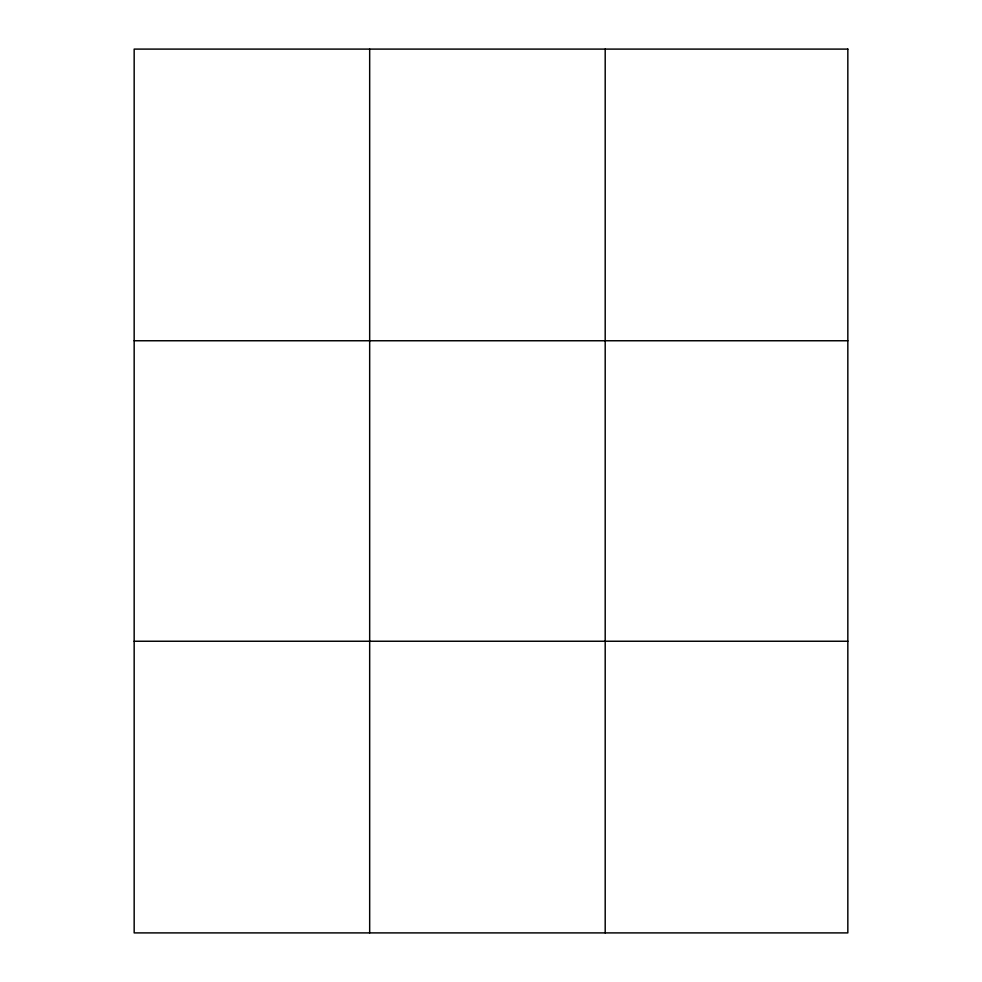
<?xml version="1.0" encoding="UTF-8"?>
<svg xmlns="http://www.w3.org/2000/svg" width="982" height="982" viewBox="0 0 982 982"><rect width="100%" height="100%" fill="white"/><g stroke="black" fill="none" stroke-linecap="round" stroke-linejoin="round"><path stroke-width="1.47" d="M369.674 49.1L369.674 932.9M605.194 49.1L605.194 932.9M134.166 340.754L847.834 340.754M134.166 641.246L847.834 641.246M847.834 49.1L847.834 932.9L134.166 932.9L134.166 49.1L847.834 49.1"/></g></svg>
